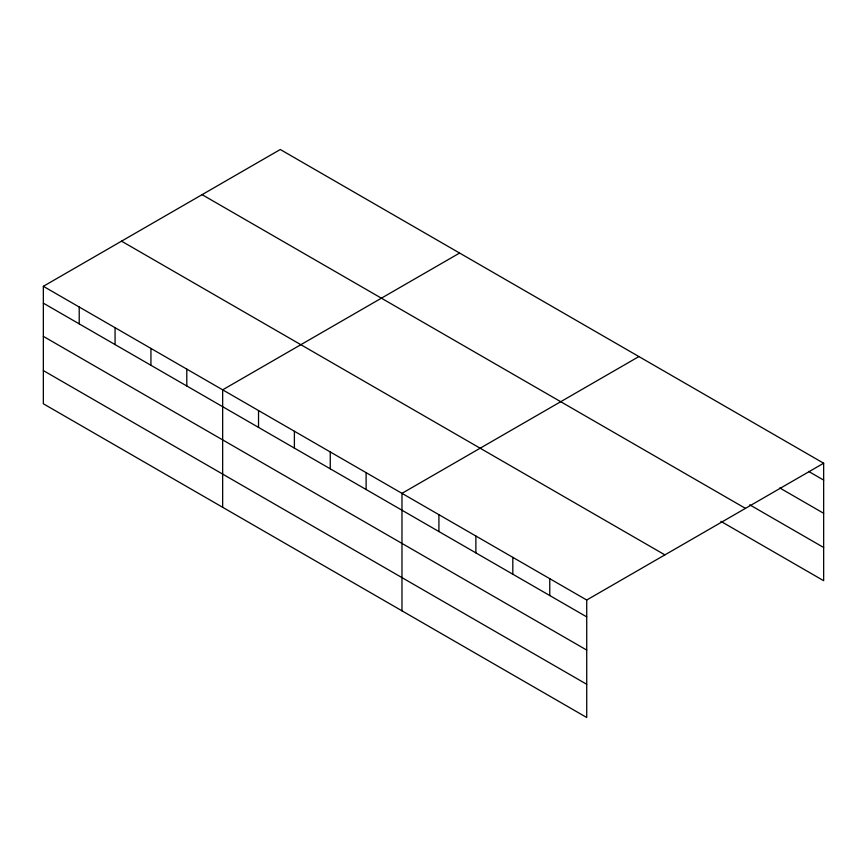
<?xml version="1.0" encoding="UTF-8"?>
<svg xmlns="http://www.w3.org/2000/svg" width="867" height="867" viewBox="0 0 867 867"><rect width="100%" height="100%" fill="white"/><g stroke="black" fill="none" stroke-linecap="round" stroke-linejoin="round"><path stroke-width="1.3" d="M586.721 650.077L586.721 600.018L43.35 286.305L43.35 403.773L586.721 717.486L586.721 650.077L43.35 336.363M720.889 521.36L823.65 580.695L823.65 463.227L280.279 149.514L43.35 286.305M459.597 253.045L222.656 389.836L222.656 507.293M638.903 356.565L401.974 493.356L401.974 610.823M586.721 600.018L823.65 463.227M808.64 471.42L823.65 480.09M779.769 487.958L823.65 513.286M749.749 504.832L823.65 547.489M202.098 194.663L745.457 508.365M121.543 241.167L664.902 554.88M43.35 303.168L586.721 616.881M43.35 370.577L586.721 684.28M549.765 578.69L549.765 595.542M512.82 557.351L512.82 574.214M475.875 536.023L475.875 552.886M438.919 514.695L438.919 531.547M366.112 472.656L366.112 489.508M330.251 451.945L330.251 468.809M294.39 431.246L294.39 448.098M258.529 410.535L258.529 427.398M186.795 369.125L186.795 385.988M150.934 348.426L150.934 365.278M115.073 327.715L115.073 344.578M79.211 307.016L79.211 323.879"/></g></svg>
